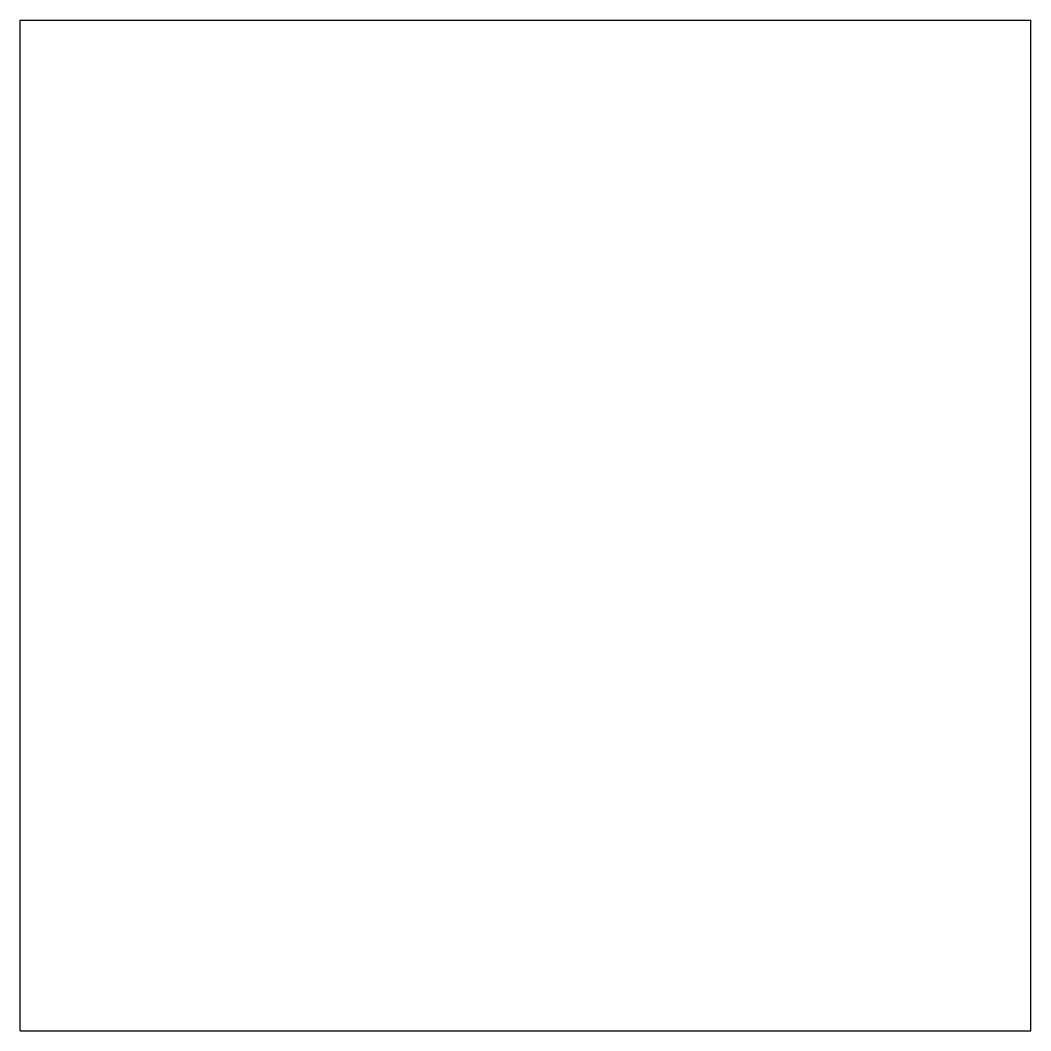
# Model space of a CAD drawing. Extents: x -209 to -69, y -119 to 21.
import ezdxf

# ---------------------------------------------------------------- set-up
doc = ezdxf.new("R2010")
doc.units = 0
doc.header["$MEASUREMENT"] = 0
doc.layers.add('VISIBLE', color=7, linetype='CONTINUOUS')

msp = doc.modelspace()

# ---------------------------------------------------------------- linework, layer by layer
at = {"layer": 'VISIBLE'}
for p, q in [((-208.91, 21.18), (-69.21, 21.18)), ((-208.91, -118.52), (-208.91, 21.18)), ((-69.21, -118.52), (-69.21, 21.18)), ((-208.91, -118.52), (-69.21, -118.52))]:
    msp.add_line(p, q, dxfattribs=at)

doc.saveas('drawing.dxf')
